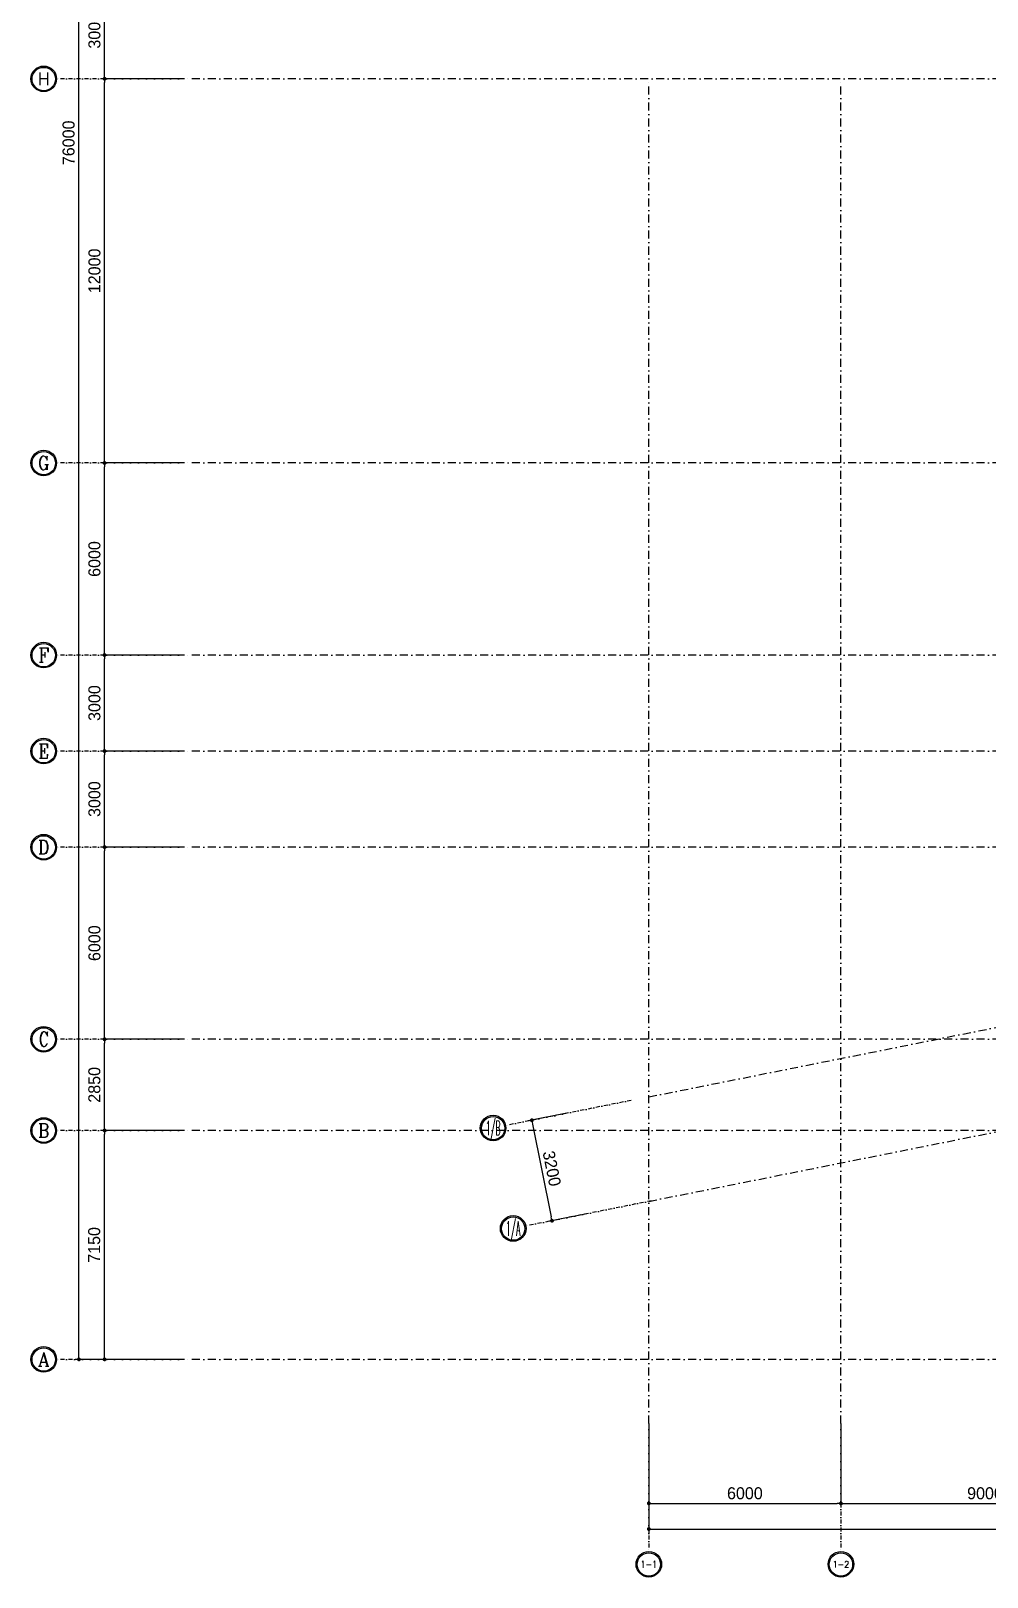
# Model space of a CAD drawing. Extents: x -354516 to 794396, y -401250 to -150594.
# Drawn here: x -354516 to -324651, y -384958 to -336662 of the extents above; entities that cross this region are included whole.
import ezdxf
from ezdxf.enums import TextEntityAlignment as Align

# ---------------------------------------------------------------- set-up
doc = ezdxf.new("R2010")
doc.units = 0
doc.header["$LTSCALE"] = 1000
doc.header["$MEASUREMENT"] = 0
doc.linetypes.add('DASHDOT2', pattern=[0.5, 0.25, -0.125, 0, -0.125])
doc.linetypes.add('DOTE', pattern=[2.42, 2, -0.2, 0.02, -0.2])
for name, color, linetype in [('5', 5, 'Continuous'), ('AXIS', 35, 'Continuous'), ('AXIS_TEXT', 7, 'Continuous'), ('DOTE', 251, 'DOTE'), ('墙体', 7, 'Continuous')]:
    doc.layers.add(name, color=color, linetype=linetype)
doc.styles.add('_TCH_AXIS', font='COMPLEX', dxfattribs={"bigfont": 'GBCBIG'})
doc.styles.add('COMPLEX', font='COMPLEX')
doc.styles.add('Word-n', font='stylu.ttf')
doc.dimstyles.new('1-150', dxfattribs={"dimscale": 150, "dimtxt": 2.5, "dimasz": 0.8, "dimexe": 0.8, "dimexo": 0, "dimgap": 0.8, "dimtad": 1, "dimdec": 0, "dimzin": 0, "dimdsep": 46, "dimtxsty": 'Word-n', "dimblk": 'DOT', "dimcen": 0, "dimclrd": 137, "dimclre": 137, "dimclrt": 35, "dimadec": 4, "dimazin": 0, "dimtfac": 1, "dimtdec": 0, "dimtofl": 0, "dimtmove": 2, "dimatfit": 3, "dimldrblk": 'A', "dimfxl": 0, "dimtolj": 1, "dimtzin": 0, "dimarcsym": 0})

# ---------------------------------------------------------------- blocks, each defined once
blk = doc.blocks.new('_AXISO')
blk.add_circle((0, 0), 0.5)
at = {"layer": 'AXIS_TEXT', "style": 'COMPLEX', "width": 1.041667}
blk.add_attdef('A', text='', height=0.56, dxfattribs=at).set_placement((-0.25, -0.28), (0.25, -0.28), align=Align.FIT)
blk = doc.blocks.new('_Dot')
at = {"color": 0, "linetype": 'ByBlock', "lineweight": -2}
blk.add_line((-0.5, 0), (-1, 0), dxfattribs=at)
at = {"color": 0, "linetype": 'ByBlock', "const_width": 0.5}
blk.add_lwpolyline([(-0.25, 0, 1), (0.25, 0, 1)], format="xyb", close=True, dxfattribs=at)
blk = doc.blocks.new('*D196')
at = {"layer": 'Defpoints', "color": 0}
for p in [(-22364, 66587), (-19064, 66587), (-19064, -9413)]:
    blk.add_point(p, dxfattribs=at)
at = {"layer": '墙体', "color": 137, "lineweight": -2}
for p, q in [((-19064, 66587), (-22484, 66587)), ((-22364, -9293), (-22364, 66467)), ((-19064, -9413), (-22484, -9413))]:
    blk.add_line(p, q, dxfattribs=at)
at = {"layer": '墙体', "color": 137, "lineweight": -2, "xscale": 120, "yscale": 120, "zscale": 120}
for p, rotation in [((-22364, 66587), 90), ((-22364, -9413), 270)]:
    blk.add_blockref('_Dot', p, dxfattribs=dict(at, rotation=rotation))
at = {"layer": '墙体', "color": 35, "insert": (-22686, 28587), "char_height": 375, "attachment_point": 5, "rotation": 90, "style": 'Word-n'}
blk.add_mtext('\\A1;76000', dxfattribs=at)
blk = doc.blocks.new('A')
at = {"color": 134}
for p, q in [((-0.37, 0), (-2.13, 0)), ((-1.44, 1.15), (-1.09, 1.44)), ((-1.44, 1.15), (-0.37, 0)), ((-1.44, -1.15), (-0.37, 0)), ((-1.09, 1.44), (0, 0)), ((-1.09, -1.44), (0, 0)), ((-1.44, -1.15), (-1.09, -1.44))]:
    blk.add_line(p, q, dxfattribs=at)
for points in [[(-1.44, 1.15), (-1.09, 1.44), (-0.37, 0), (0, 0)], [(-1.44, -1.15), (-1.09, -1.44), (-0.37, 0), (0, 0)]]:
    blk.add_solid(points, dxfattribs=at)
blk = doc.blocks.new('*D197')
at = {"layer": 'Defpoints', "color": 0}
for p in [(-21564, -2263), (-19064, -2263), (-19064, -9413)]:
    blk.add_point(p, dxfattribs=at)
at = {"layer": '墙体', "color": 137, "lineweight": -2}
for p, q in [((-19064, -2263), (-21684, -2263)), ((-21564, -9293), (-21564, -2383)), ((-19064, -9413), (-21684, -9413))]:
    blk.add_line(p, q, dxfattribs=at)
at = {"layer": '墙体', "color": 137, "lineweight": -2, "xscale": 120, "yscale": 120, "zscale": 120}
for p, rotation in [((-21564, -2263), 90), ((-21564, -9413), 270)]:
    blk.add_blockref('_Dot', p, dxfattribs=dict(at, rotation=rotation))
at = {"layer": '墙体', "color": 35, "insert": (-21886, -5838), "char_height": 375, "attachment_point": 5, "rotation": 90, "style": 'Word-n'}
blk.add_mtext('\\A1;7150', dxfattribs=at)
blk = doc.blocks.new('*D198')
at = {"layer": 'Defpoints', "color": 0}
for p in [(-21564, 587), (-19064, 587), (-19064, -2263)]:
    blk.add_point(p, dxfattribs=at)
at = {"layer": '墙体', "color": 137, "lineweight": -2}
for p, q in [((-19064, 587), (-21684, 587)), ((-21564, -2143), (-21564, 467)), ((-19064, -2263), (-21684, -2263))]:
    blk.add_line(p, q, dxfattribs=at)
at = {"layer": '墙体', "color": 137, "lineweight": -2, "xscale": 120, "yscale": 120, "zscale": 120}
for p, rotation in [((-21564, 587), 90), ((-21564, -2263), 270)]:
    blk.add_blockref('_Dot', p, dxfattribs=dict(at, rotation=rotation))
at = {"layer": '墙体', "color": 35, "insert": (-21881, -838), "char_height": 375, "attachment_point": 5, "rotation": 90, "style": 'Word-n'}
blk.add_mtext('\\A1;2850', dxfattribs=at)
blk = doc.blocks.new('*D199')
at = {"layer": 'Defpoints', "color": 0}
for p in [(-21564, 6587), (-19064, 6587), (-19064, 587)]:
    blk.add_point(p, dxfattribs=at)
at = {"layer": '墙体', "color": 137, "lineweight": -2}
for p, q in [((-19064, 6587), (-21684, 6587)), ((-21564, 707), (-21564, 6467)), ((-19064, 587), (-21684, 587))]:
    blk.add_line(p, q, dxfattribs=at)
at = {"layer": '墙体', "color": 137, "lineweight": -2, "xscale": 120, "yscale": 120, "zscale": 120}
for p, rotation in [((-21564, 6587), 90), ((-21564, 587), 270)]:
    blk.add_blockref('_Dot', p, dxfattribs=dict(at, rotation=rotation))
at = {"layer": '墙体', "color": 35, "insert": (-21879, 3587), "char_height": 375, "attachment_point": 5, "rotation": 90, "style": 'Word-n'}
blk.add_mtext('\\A1;6000', dxfattribs=at)
blk = doc.blocks.new('*D200')
at = {"layer": 'Defpoints', "color": 0}
for p in [(-21564, 9587), (-19064, 9587), (-19064, 6587)]:
    blk.add_point(p, dxfattribs=at)
at = {"layer": '墙体', "color": 137, "lineweight": -2}
for p, q in [((-19064, 9587), (-21684, 9587)), ((-21564, 6707), (-21564, 9467)), ((-19064, 6587), (-21684, 6587))]:
    blk.add_line(p, q, dxfattribs=at)
at = {"layer": '墙体', "color": 137, "lineweight": -2, "xscale": 120, "yscale": 120, "zscale": 120}
for p, rotation in [((-21564, 9587), 90), ((-21564, 6587), 270)]:
    blk.add_blockref('_Dot', p, dxfattribs=dict(at, rotation=rotation))
at = {"layer": '墙体', "color": 35, "insert": (-21879, 8087), "char_height": 375, "attachment_point": 5, "rotation": 90, "style": 'Word-n'}
blk.add_mtext('\\A1;3000', dxfattribs=at)
blk = doc.blocks.new('*D201')
at = {"layer": 'Defpoints', "color": 0}
for p in [(-21564, 12587), (-19064, 12587), (-19064, 9587)]:
    blk.add_point(p, dxfattribs=at)
at = {"layer": '墙体', "color": 137, "lineweight": -2}
for p, q in [((-19064, 12587), (-21684, 12587)), ((-21564, 9707), (-21564, 12467)), ((-19064, 9587), (-21684, 9587))]:
    blk.add_line(p, q, dxfattribs=at)
at = {"layer": '墙体', "color": 137, "lineweight": -2, "xscale": 120, "yscale": 120, "zscale": 120}
for p, rotation in [((-21564, 12587), 90), ((-21564, 9587), 270)]:
    blk.add_blockref('_Dot', p, dxfattribs=dict(at, rotation=rotation))
at = {"layer": '墙体', "color": 35, "insert": (-21879, 11087), "char_height": 375, "attachment_point": 5, "rotation": 90, "style": 'Word-n'}
blk.add_mtext('\\A1;3000', dxfattribs=at)
blk = doc.blocks.new('*D202')
at = {"layer": 'Defpoints', "color": 0}
for p in [(-21564, 18587), (-19064, 18587), (-19064, 12587)]:
    blk.add_point(p, dxfattribs=at)
at = {"layer": '墙体', "color": 137, "lineweight": -2}
for p, q in [((-19064, 18587), (-21684, 18587)), ((-21564, 12707), (-21564, 18467)), ((-19064, 12587), (-21684, 12587))]:
    blk.add_line(p, q, dxfattribs=at)
at = {"layer": '墙体', "color": 137, "lineweight": -2, "xscale": 120, "yscale": 120, "zscale": 120}
for p, rotation in [((-21564, 18587), 90), ((-21564, 12587), 270)]:
    blk.add_blockref('_Dot', p, dxfattribs=dict(at, rotation=rotation))
at = {"layer": '墙体', "color": 35, "insert": (-21879, 15587), "char_height": 375, "attachment_point": 5, "rotation": 90, "style": 'Word-n'}
blk.add_mtext('\\A1;6000', dxfattribs=at)
blk = doc.blocks.new('*D203')
at = {"layer": 'Defpoints', "color": 0}
for p in [(-21564, 30587), (-19064, 30587), (-19064, 18587)]:
    blk.add_point(p, dxfattribs=at)
at = {"layer": '墙体', "color": 137, "lineweight": -2}
for p, q in [((-19064, 30587), (-21684, 30587)), ((-21564, 18707), (-21564, 30467)), ((-19064, 18587), (-21684, 18587))]:
    blk.add_line(p, q, dxfattribs=at)
at = {"layer": '墙体', "color": 137, "lineweight": -2, "xscale": 120, "yscale": 120, "zscale": 120}
for p, rotation in [((-21564, 30587), 90), ((-21564, 18587), 270)]:
    blk.add_blockref('_Dot', p, dxfattribs=dict(at, rotation=rotation))
at = {"layer": '墙体', "color": 35, "insert": (-21878, 24587), "char_height": 375, "attachment_point": 5, "rotation": 90, "style": 'Word-n'}
blk.add_mtext('\\A1;12000', dxfattribs=at)
blk = doc.blocks.new('*D204')
at = {"layer": 'Defpoints', "color": 0}
for p in [(-21564, 33587), (-19064, 33587), (-19064, 30587)]:
    blk.add_point(p, dxfattribs=at)
at = {"layer": '墙体', "color": 137, "lineweight": -2}
for p, q in [((-19064, 33587), (-21684, 33587)), ((-21564, 30707), (-21564, 33467)), ((-19064, 30587), (-21684, 30587))]:
    blk.add_line(p, q, dxfattribs=at)
at = {"layer": '墙体', "color": 137, "lineweight": -2, "xscale": 120, "yscale": 120, "zscale": 120}
for p, rotation in [((-21564, 33587), 90), ((-21564, 30587), 270)]:
    blk.add_blockref('_Dot', p, dxfattribs=dict(at, rotation=rotation))
at = {"layer": '墙体', "color": 35, "insert": (-21879, 32087), "char_height": 375, "attachment_point": 5, "rotation": 90, "style": 'Word-n'}
blk.add_mtext('\\A1;3000', dxfattribs=at)
blk = doc.blocks.new('*D210')
at = {"layer": 'Defpoints', "color": 0}
for p in [(-4564, -11413), (97436, -11413), (97436, -14713)]:
    blk.add_point(p, dxfattribs=at)
at = {"layer": '墙体', "color": 137, "lineweight": -2}
for p, q in [((-4564, -11413), (-4564, -14833)), ((97436, -11413), (97436, -14833)), ((-4444, -14713), (97316, -14713))]:
    blk.add_line(p, q, dxfattribs=at)
at = {"layer": '墙体', "color": 137, "lineweight": -2, "xscale": 120, "yscale": 120, "zscale": 120, "rotation": 180}
blk.add_blockref('_Dot', (-4564, -14713), dxfattribs=at)
at = {"layer": '墙体', "color": 137, "lineweight": -2, "xscale": 120, "yscale": 120, "zscale": 120}
blk.add_blockref('_Dot', (97436, -14713), dxfattribs=at)
at = {"layer": '墙体', "color": 35, "insert": (46436, -14399), "char_height": 375, "attachment_point": 5, "style": 'Word-n'}
blk.add_mtext('\\A1;102000', dxfattribs=at)
blk = doc.blocks.new('*D211')
at = {"layer": 'Defpoints', "color": 0}
for p in [(-4564, -11413), (1436, -11413), (1436, -13913)]:
    blk.add_point(p, dxfattribs=at)
at = {"layer": '墙体', "color": 137, "lineweight": -2}
for p, q in [((-4564, -11413), (-4564, -14033)), ((1436, -11413), (1436, -14033)), ((-4444, -13913), (1316, -13913))]:
    blk.add_line(p, q, dxfattribs=at)
at = {"layer": '墙体', "color": 137, "lineweight": -2, "xscale": 120, "yscale": 120, "zscale": 120, "rotation": 180}
blk.add_blockref('_Dot', (-4564, -13913), dxfattribs=at)
at = {"layer": '墙体', "color": 137, "lineweight": -2, "xscale": 120, "yscale": 120, "zscale": 120}
blk.add_blockref('_Dot', (1436, -13913), dxfattribs=at)
at = {"layer": '墙体', "color": 35, "insert": (-1564, -13598), "char_height": 375, "attachment_point": 5, "style": 'Word-n'}
blk.add_mtext('\\A1;6000', dxfattribs=at)
blk = doc.blocks.new('*D212')
at = {"layer": 'Defpoints', "color": 0}
for p in [(1436, -11413), (10436, -11413), (10436, -13913)]:
    blk.add_point(p, dxfattribs=at)
at = {"layer": '墙体', "color": 137, "lineweight": -2}
for p, q in [((1436, -11413), (1436, -14033)), ((10436, -11413), (10436, -14033)), ((1556, -13913), (10316, -13913))]:
    blk.add_line(p, q, dxfattribs=at)
at = {"layer": '墙体', "color": 137, "lineweight": -2, "xscale": 120, "yscale": 120, "zscale": 120, "rotation": 180}
blk.add_blockref('_Dot', (1436, -13913), dxfattribs=at)
at = {"layer": '墙体', "color": 137, "lineweight": -2, "xscale": 120, "yscale": 120, "zscale": 120}
blk.add_blockref('_Dot', (10436, -13913), dxfattribs=at)
at = {"layer": '墙体', "color": 35, "insert": (5936, -13598), "char_height": 375, "attachment_point": 5, "style": 'Word-n'}
blk.add_mtext('\\A1;9000', dxfattribs=at)
blk = doc.blocks.new('*D156')
at = {"layer": 'Defpoints', "color": 0}
for p in [(-7074, -1716), (-7589, -5082), (-6446, -4853)]:
    blk.add_point(p, dxfattribs=at)
at = {"layer": '墙体', "color": 137, "lineweight": -2}
for p, q in [((-7074, -1716), (-8334, -1967)), ((-8193, -2062), (-7612, -4964)), ((-6446, -4853), (-7706, -5105))]:
    blk.add_line(p, q, dxfattribs=at)
at = {"layer": '墙体', "color": 137, "lineweight": -2, "xscale": 120, "yscale": 120, "zscale": 120}
for p, rotation in [((-8216, -1944), 101.3099324740202), ((-7589, -5082), 281.3099324740202)]:
    blk.add_blockref('_Dot', p, dxfattribs=dict(at, rotation=rotation))
at = {"layer": '墙体', "color": 35, "insert": (-7593, -3451), "char_height": 375, "attachment_point": 5, "rotation": 281.3099, "style": 'Word-n'}
blk.add_mtext('\\A1;3200', dxfattribs=at)
blk = doc.blocks.new('GRID')
at = {"layer": '5', "color": 250, "ltscale": 2}
for centre in [(-23463.6, 30580.7), (-23463.6, 18580.7), (-23463.6, 12580.7), (-23463.6, 9580.7), (-23463.6, 6580.7), (-23463.6, 580.7), (-23463.6, -2269.3), (-9427.3, -2192.1), (-8799.7, -5329.9), (-23463.6, -9419.3), (-4563.6, -15819.3), (1436.4, -15819.3)]:
    blk.add_circle(centre, 364.6, dxfattribs=at)
at = {"layer": '墙体', "color": 35, "linetype": 'DASHDOT2', "ltscale": 0.5}
for p, q in [((-19063.6, 30586.5), (-23063.6, 30586.5)), ((-19063.6, 18586.5), (-23063.6, 18586.5)), ((-19063.6, 12586.5), (-23063.6, 12586.5)), ((-19063.6, 9586.5), (-23063.6, 9586.5)), ((-19063.6, 6586.5), (-23063.6, 6586.5)), ((-19063.6, 586.5), (-23063.6, 586.5)), ((-5112.7, -1323.3), (-9035.1, -2107.7)), ((-19063.6, -2263.5), (-23063.6, -2263.5)), ((-4485.2, -4461.1), (-8407.5, -5245.6)), ((-19063.6, -9413.5), (-23063.6, -9413.5)), ((-4563.6, -11413.5), (-4563.6, -15413.5)), ((1436.4, -11413.5), (1436.4, -15413.5))]:
    blk.add_line(p, q, dxfattribs=at)
at = {"layer": '墙体', "color": 250, "linetype": 'DASHDOT2', "lineweight": -3}
for p, q in [((107436.4, 30586.5), (-19063.6, 30586.5)), ((-4563.6, -11413.5), (-4563.6, 30586.5)), ((1436.4, -11413.5), (1436.4, 30586.5)), ((107436.4, 18586.5), (-19063.6, 18586.5)), ((107436.4, 12586.5), (-19063.6, 12586.5)), ((107436.4, 9586.5), (-19063.6, 9586.5)), ((107436.4, 6586.5), (-19063.6, 6586.5)), ((107436.4, 586.5), (-19063.6, 586.5)), ((107436.4, -2263.5), (-19063.6, -2263.5)), ((107436.4, -9413.5), (-19063.6, -9413.5))]:
    blk.add_line(p, q, dxfattribs=at)
for points in [[(-4563.6, -1213.5), (21412.3, 3981.7)], [(-4563.6, -4476.8), (22039.9, 843.9)]]:
    blk.add_lwpolyline(points, dxfattribs=at)
at = {"layer": 'AXIS'}
ref = blk.add_blockref('_AXISO', (-23463.6, 30586.5), dxfattribs=dict(at, xscale=800, yscale=800, zscale=800))
ref.add_attrib('A', 'H', dxfattribs={"layer": 'AXIS_TEXT', "height": 405.5, "style": '_TCH_AXIS'}).set_placement((-23656.7, 30383.8), (-23270.5, 30383.8), align=Align.FIT)
ref = blk.add_blockref('_AXISO', (-23463.6, 18586.5), dxfattribs=dict(at, xscale=800, yscale=800, zscale=800))
ref.add_attrib('A', 'G', dxfattribs={"layer": 'AXIS_TEXT', "height": 425.2, "style": '_TCH_AXIS'}).set_placement((-23645.8, 18373.9), (-23281.4, 18373.9), align=Align.FIT)
ref = blk.add_blockref('_AXISO', (-23463.6, 12586.5), dxfattribs=dict(at, xscale=800, yscale=800, zscale=800))
ref.add_attrib('A', 'F', dxfattribs={"layer": 'AXIS_TEXT', "height": 445.4, "style": '_TCH_AXIS'}).set_placement((-23633.3, 12363.8), (-23293.9, 12363.8), align=Align.FIT)
ref = blk.add_blockref('_AXISO', (-23463.6, 9586.5), dxfattribs=dict(at, xscale=800, yscale=800, zscale=800))
ref.add_attrib('A', 'E', dxfattribs={"layer": 'AXIS_TEXT', "height": 445.4, "style": '_TCH_AXIS'}).set_placement((-23633.3, 9363.8), (-23293.9, 9363.8), align=Align.FIT)
ref = blk.add_blockref('_AXISO', (-23463.6, 6586.5), dxfattribs=dict(at, xscale=800, yscale=800, zscale=800))
ref.add_attrib('A', 'D', dxfattribs={"layer": 'AXIS_TEXT', "height": 435.3, "style": '_TCH_AXIS'}).set_placement((-23639.8, 6368.9), (-23287.4, 6368.9), align=Align.FIT)
ref = blk.add_blockref('_AXISO', (-23463.6, 586.5), dxfattribs=dict(at, xscale=800, yscale=800, zscale=800))
ref.add_attrib('A', 'C', dxfattribs={"layer": 'AXIS_TEXT', "height": 455.7, "style": '_TCH_AXIS'}).set_placement((-23626.4, 358.7), (-23300.9, 358.7), align=Align.FIT)
ref = blk.add_blockref('_AXISO', (-23463.6, -2263.5), dxfattribs=dict(at, xscale=800, yscale=800, zscale=800))
ref.add_attrib('A', 'B', dxfattribs={"layer": 'AXIS_TEXT', "height": 435.3, "style": '_TCH_AXIS'}).set_placement((-23639.8, -2481.1), (-23287.4, -2481.1), align=Align.FIT)
ref = blk.add_blockref('_AXISO', (-9427.3, -2186.2), dxfattribs=dict(at, xscale=800, yscale=800, zscale=800))
ref.add_attrib('A', '1/B', dxfattribs={"layer": 'AXIS_TEXT', "height": 452.55, "style": '_TCH_AXIS', "width": 0.388889}).set_placement((-9653.6, -2412.5), (-9201, -2412.5), align=Align.FIT)
ref = blk.add_blockref('_AXISO', (-8799.7, -5324.1), dxfattribs=dict(at, xscale=800, yscale=800, zscale=800))
ref.add_attrib('A', '1/A', dxfattribs={"layer": 'AXIS_TEXT', "height": 452.55, "style": '_TCH_AXIS', "width": 0.381818}).set_placement((-9026, -5550.3), (-8573.5, -5550.3), align=Align.FIT)
ref = blk.add_blockref('_AXISO', (-23463.6, -9413.5), dxfattribs=dict(at, xscale=800, yscale=800, zscale=800))
ref.add_attrib('A', 'A', dxfattribs={"layer": 'AXIS_TEXT', "height": 425.2, "style": '_TCH_AXIS'}).set_placement((-23645.8, -9626.1), (-23281.4, -9626.1), align=Align.FIT)
ref = blk.add_blockref('_AXISO', (-4563.6, -15813.5), dxfattribs=dict(at, xscale=800, yscale=800, zscale=800))
ref.add_attrib('A', '1-1', dxfattribs={"layer": 'AXIS_TEXT', "height": 216.85, "style": '_TCH_AXIS'}).set_placement((-4821.8, -15921.9), (-4305.5, -15921.9), align=Align.FIT)
ref = blk.add_blockref('_AXISO', (1436.4, -15813.5), dxfattribs=dict(at, xscale=800, yscale=800, zscale=800))
ref.add_attrib('A', '1-2', dxfattribs={"layer": 'AXIS_TEXT', "height": 199.75, "style": '_TCH_AXIS'}).set_placement((1174.8, -15913.3), (1698, -15913.3), align=Align.FIT)
at = {"layer": '墙体', "color": 137}
for p1, p2, distance, picture, middle in [((-19063.6, -9413.5), (-19063.6, 66586.5), 3300, '*D196', (-22685.9, 28586.5)), ((-19063.6, 30586.5), (-19063.6, 33586.5), 2500, '*D204', (-21879.2, 32086.5)), ((-19063.6, 18586.5), (-19063.6, 30586.5), 2500, '*D203', (-21877.8, 24586.5)), ((-19063.6, 12586.5), (-19063.6, 18586.5), 2500, '*D202', (-21879.5, 15586.5)), ((-19063.6, 9586.5), (-19063.6, 12586.5), 2500, '*D201', (-21879.2, 11086.5)), ((-19063.6, 6586.5), (-19063.6, 9586.5), 2500, '*D200', (-21879.2, 8086.5)), ((-19063.6, 586.5), (-19063.6, 6586.5), 2500, '*D199', (-21879.5, 3586.5)), ((-19063.6, -2263.5), (-19063.6, 586.5), 2500, '*D198', (-21880.6, -838.5)), ((-7073.9, -1715.5), (-6446.3, -4853.4), -1164.8, '*D156', (-7592.9, -3451)), ((-19063.6, -9413.5), (-19063.6, -2263.5), 2500, '*D197', (-21885.9, -5838.5)), ((-4563.6, -11413.5), (97436.4, -11413.5), -3300, '*D210', (46436.4, -14399.2)), ((-4563.6, -11413.5), (1436.4, -11413.5), -2500, '*D211', (-1563.6, -13597.6)), ((1436.4, -11413.5), (10436.4, -11413.5), -2500, '*D212', (5936.4, -13598.4))]:
    dim = blk.add_aligned_dim(p1=p1, p2=p2, distance=distance, dimstyle='1-150', dxfattribs=at)
    dim.commit()
    dim.dimension.update_dxf_attribs({"geometry": picture, "text_midpoint": middle})

msp = doc.modelspace()

# ---------------------------------------------------------------- block references
at = {"layer": 'DOTE'}
msp.add_blockref('GRID', (-330652.1, -368744.6), dxfattribs=at)

doc.saveas('drawing.dxf')
